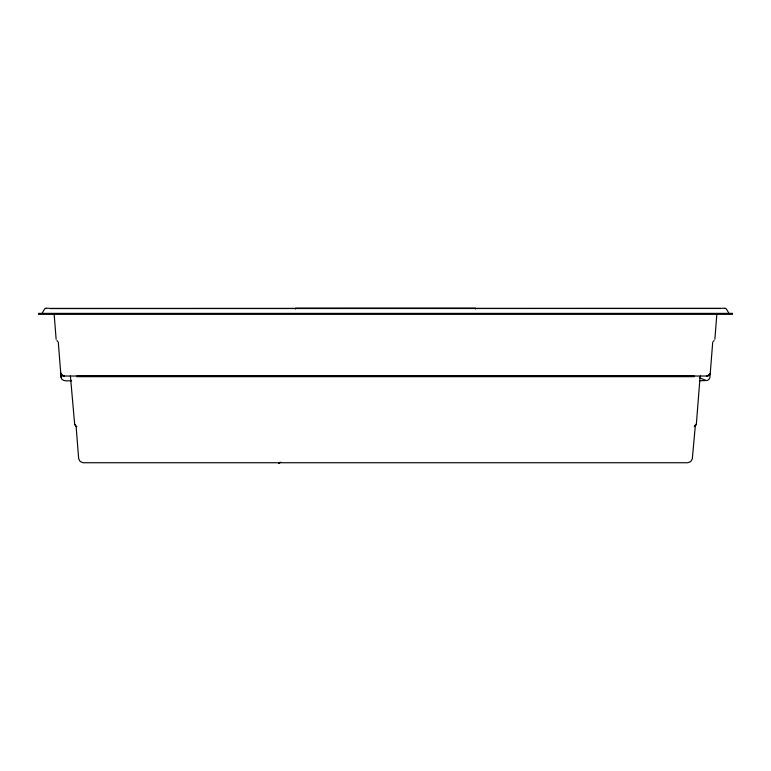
<?xml version="1.0" encoding="UTF-8"?>
<svg xmlns="http://www.w3.org/2000/svg" width="771" height="771" viewBox="0 0 771 771"><rect width="100%" height="100%" fill="white"/><g stroke="black" fill="none" stroke-linecap="round" stroke-linejoin="round"><path stroke-width="1.16" d="M694.295 426.604L696.377 423.819L700.097 376.614L700.656 376.026M712.683 342.526L709.927 377.443L708.935 379.496L707.344 380.46M716.828 314.472L714.862 339.269M709.243 375.024C711.566 370.514 709.522 376.556 706.785 376.026L64.215 376.026C62.027 377.096 59.878 371.217 61.054 374.07M295.466 308.988L295.524 308.246L475.476 308.246L475.534 308.988M696.319 424.146L696.165 424.638M710.081 373.762L707.788 375.882M695.307 425.929L692.3 458.909L690.7 461.607L687.78 462.745L83.027 462.735L80.155 461.472L78.671 458.706L76.146 426.932L74.623 423.819L70.412 376.046M696.107 424.792L695.452 425.785M694.999 426.373L695.326 425.91L694.392 426.556M42.048 313.383L44.679 308.863L45.942 308.246M714.119 340.551L713.021 341.649M280.692 462.263L278.582 462.754L280.181 462.494L278.582 462.754L279.671 462.629L279.083 462.725M708.472 375.602L706.785 376.026L707.46 375.959M45.981 308.246L49.065 308.246M721.935 308.246L725.019 308.246M76.666 376.277L694.334 376.277M76.666 376.335L694.334 376.335M71.626 380.797C68.561 380.652 61.651 382.069 61.054 377.279L58.317 342.526M699.374 380.778L706.419 380.517L699.837 378.002M63.376 375.92L64.215 376.026L62.287 375.448M725.058 308.246L726.321 308.863L728.952 313.383M61.882 375.14L63.212 375.882M76.647 426.575L75.857 426.074L76.705 426.604M62.017 375.255L61.14 374.224M57.979 341.649L56.881 340.551M61.757 375.024L60.919 373.762M75.23 425.39L74.777 424.474M56.138 339.269L54.172 314.472M60.707 372.846L61.054 377.279M720.846 308.439L50.154 308.496L720.846 308.439M732.45 313.383L38.55 313.383L38.55 314.346L732.45 314.346L732.45 313.383M694.334 376.547L76.666 376.547L694.334 376.547"/></g></svg>
